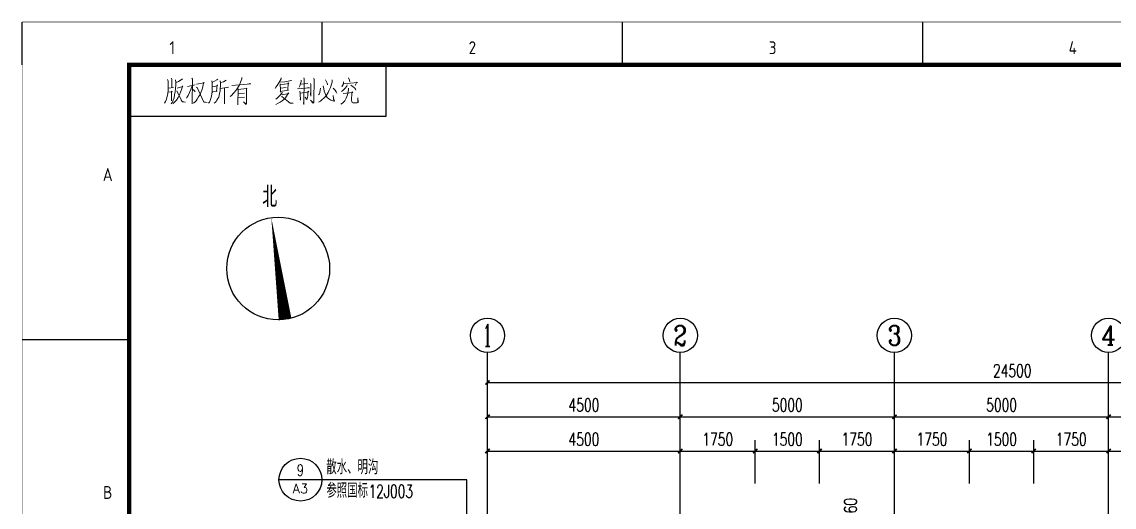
# Model space of a CAD drawing. Extents: x 170390 to 475615, y -37034 to 38097.
# Drawn here: x 291645 to 317145, y 17137 to 28473 of the extents above; entities that cross this region are included whole.
import ezdxf
from ezdxf.enums import TextEntityAlignment as Align

# ---------------------------------------------------------------- set-up
doc = ezdxf.new("R2010")
doc.units = 0
doc.header["$LTSCALE"] = 1000
doc.header["$MEASUREMENT"] = 0
doc.linetypes.add('DOTE', pattern=[2.42, 2, -0.2, 0.02, -0.2])
doc.layers.get('0').update_dxf_attribs({"color": 8})
doc.layers.get('Defpoints').update_dxf_attribs({"color": 8})
for name, color, linetype in [('AXIS', 8, 'Continuous'), ('AXIS_TEXT', 8, 'Continuous'), ('DIM_IDEN', 8, 'Continuous'), ('DIM_SYMB', 8, 'Continuous'), ('DOTE', 8, 'DOTE'), ('PUB_DIM', 8, 'Continuous')]:
    doc.layers.add(name, color=color, linetype=linetype)
doc.styles.add('_TCH_AXIS', font='COMPLEX.shx', dxfattribs={"bigfont": 'dxt.shx'})
doc.styles.add('_TCH_DIM', font='SIMPLEX', dxfattribs={"bigfont": 'GBCBIG'})
doc.styles.add('_TCH_DIM_T3', font='SIMPLEX', dxfattribs={"width": 0.705882, "bigfont": 'GBCBIG'})
doc.styles.add('_TCH_LABEL', font='COMPLEX', dxfattribs={"bigfont": 'GBCBIG'})
doc.styles.add('COMPLEX', font='COMPLEX')
doc.styles.get("Standard").update_dxf_attribs({"font": 'GBENOR', "bigfont": 'GBCBIG'})
doc.dimstyles.new('_TCH_ARCH&&100', dxfattribs={"dimtxt": 297.5, "dimasz": 100, "dimexe": 250, "dimexo": 300, "dimgap": 126.25, "dimtad": 1, "dimdec": 0, "dimzin": 0, "dimdsep": 46, "dimtxsty": '_TCH_DIM_T3', "dimblk": 'ARCHTICK', "dimcen": 0.09, "dimclrt": 7, "dimazin": 2, "dimtfac": 1, "dimtdec": 0, "dimtix": 1, "dimtmove": 2, "dimatfit": 3, "dimldrblk": 'ARCHTICK', "dimfxl": 0, "dimtolj": 1, "dimtzin": 0, "dimarcsym": 0})

# ---------------------------------------------------------------- blocks, each defined once
blk = doc.blocks.new('GEDI_WK_A1')
at = {"color": 3}
for p, q in [((0, 584), (0, 594)), ((70.08, 584), (70.08, 594)), ((140.17, 584), (140.17, 594)), ((210.25, 584), (210.25, 594)), ((85, 572), (85, 584)), ((25, 572), (85, 572)), ((25, 519.75), (0, 519.75))]:
    blk.add_line(p, q, dxfattribs=at)
for points, const_width in [([(0, 0), (841, 0), (841, 594), (0, 594)], 0.1), ([(25, 10), (831, 10), (831, 584), (25, 584)], 1)]:
    blk.add_lwpolyline(points, close=True, dxfattribs=dict(at, const_width=const_width))
for s, p in [('1', (35.04, 588)), ('2', (105.12, 588)), ('3', (175.21, 588)), ('4', (245.29, 588))]:
    blk.add_text(s, height=3, dxfattribs=at).set_placement(p, align=Align.MIDDLE)
for s, p in [('A', (20, 556.88)), ('B', (20, 482.62))]:
    blk.add_text(s, height=3, dxfattribs=at).set_placement(p, align=Align.CENTER)
blk = doc.blocks.new('GEDI_Copyright_2012')
at = {"color": 7, "lineweight": 0}
for points in [[(8.99, -3.43), (9.11, -3.83), (9.11, -5.03), (9.11, -5.93), (9.03, -6.73), (8.9, -7.33), (8.73, -8.03), (8.48, -8.53), (8.22, -8.93)], [(10.81, -3.53), (10.9, -4.03), (10.9, -4.68), (10.81, -5.53), (10.73, -6.33), (10.6, -7.03), (10.47, -7.68), (10.3, -8.23), (10.09, -8.72), (9.84, -9.08)], [(9.88, -3.13), (9.96, -3.43), (9.96, -5.33)], [(11.2, -5.43), (12.56, -5.08), (12.47, -4.93), (12.26, -5.58), (12, -6.38), (11.75, -6.98), (11.45, -7.63), (11.03, -8.23), (10.6, -8.68), (10.26, -9.03)], [(12.43, -3.23), (12.34, -3.38), (11.53, -3.88), (10.98, -4.13)], [(14.72, -4.88), (14.42, -5.73), (14.08, -6.43), (13.74, -7.13), (13.45, -7.63), (13.36, -7.78)], [(13.62, -5.08), (15.4, -4.68)], [(14.64, -3.13), (14.81, -3.38), (14.76, -3.33), (14.72, -9.13), (14.68, -8.72), (14.72, -8.13)], [(15.7, -4.48), (17.52, -4.18), (17.44, -4.03), (17.27, -4.68), (17.1, -5.43), (16.93, -5.93), (16.76, -6.43), (16.55, -6.93), (16.21, -7.48), (15.91, -7.98), (15.61, -8.43), (15.32, -8.72), (15.02, -8.98)], [(20.67, -3.38), (20.5, -3.48), (19.35, -4.13), (19.27, -3.73), (19.4, -4.13), (19.4, -5.43), (19.35, -6.23), (19.31, -6.78), (19.22, -7.33), (19.1, -7.83), (18.93, -8.33), (18.72, -8.68), (18.54, -8.98)], [(19.48, -6.38), (19.56, -6.33), (20.54, -6.18), (20.41, -6.23), (20.54, -4.68), (20.63, -4.88), (19.44, -5.13)], [(22.67, -3.58), (21.99, -3.98), (21.35, -4.13), (21.26, -3.73), (21.35, -4.33), (21.31, -4.93), (21.26, -5.58), (21.22, -6.13), (21.13, -6.63), (21.05, -7.18), (20.92, -7.58), (20.71, -7.88), (20.5, -8.23), (20.28, -8.53), (20.07, -8.78), (19.86, -8.98)], [(26.28, -2.98), (26.28, -3.23), (26.02, -4.08), (25.76, -4.68), (25.51, -5.08), (25.04, -5.83), (24.36, -6.63), (23.9, -7.13), (23.6, -7.38)], [(23.98, -4.83), (28.4, -4.43), (28.14, -4.33)], [(28.14, -4.33), (27.8, -4.48)], [(35.45, -3.03), (35.49, -3.23), (34.98, -4.18), (34.52, -4.83), (34.26, -5.23), (34.05, -5.53)], [(35.11, -4.08), (36.34, -3.93), (37.87, -3.68), (37.75, -3.63), (37.49, -3.73)], [(35.24, -4.43), (35.28, -4.73), (35.32, -5.58), (35.32, -6.38), (35.28, -6.23), (37.19, -5.93), (37.07, -5.93), (37.15, -4.23), (37.28, -4.38), (35.28, -4.68)], [(40.12, -3.58), (40.16, -3.88), (39.83, -4.93), (39.66, -5.23)], [(40.12, -4.48), (41.74, -4.33)], [(40.8, -3.03), (40.84, -3.28), (40.8, -9.23), (40.72, -8.88), (40.8, -8.53)], [(42.33, -4.33), (42.42, -4.58), (42.42, -7.33), (42.33, -6.83), (42.37, -6.53)], [(43.1, -3.13), (43.18, -3.43), (43.14, -8.23), (43.14, -8.53), (43.1, -8.78), (43.05, -8.88), (42.97, -8.98), (42.37, -8.23), (43.05, -8.88)], [(47.43, -3.48), (47.39, -4.03), (47.17, -4.73), (47, -5.28), (46.71, -5.88), (46.45, -6.48), (46.2, -6.88), (45.86, -7.38), (45.47, -7.78), (45.09, -8.13), (44.67, -8.48), (44.24, -8.72)], [(45.26, -4.88), (45.43, -5.63), (45.56, -6.18), (45.77, -6.68), (45.99, -7.23), (46.24, -7.63), (46.58, -7.93), (47.05, -8.28), (47.51, -8.43), (47.81, -8.48), (47.94, -8.48), (47.73, -7.78), (47.64, -7.13), (47.81, -8.48)], [(45.82, -3.53), (46.07, -3.93), (46.24, -4.28), (46.32, -4.48), (46.32, -4.63)], [(50.91, -4.68), (50.83, -4.98), (50.44, -5.43), (50.06, -5.83), (49.81, -6.03), (49.55, -6.23)], [(50.06, -3.98), (50.02, -4.33), (49.94, -4.58), (49.85, -4.83), (49.77, -4.98), (49.68, -5.03), (50.02, -4.43), (53.29, -4.13), (53.16, -4.03), (52.78, -4.83)], [(51.21, -3.03), (51.47, -3.58), (51.55, -3.93)], [(51.76, -4.78), (52.27, -5.13), (52.65, -5.43), (52.83, -5.68), (52.91, -5.88)], [(9.11, -6.38), (10.01, -6.28), (9.92, -6.13), (9.92, -8.38), (9.88, -8.08), (9.88, -7.68)], [(9.16, -5.48), (10.39, -5.28)], [(11.15, -6.08), (12.34, -8.63), (13.15, -8.68), (12.38, -8.58), (12.17, -8.28)], [(14.72, -5.63), (15.27, -6.03), (15.4, -6.33)], [(15.61, -5.23), (15.87, -5.28), (17.44, -8.72), (18.2, -8.83), (17.44, -8.63), (17.14, -8.08)], [(21.31, -5.53), (23.22, -5.23), (23.09, -5.18), (22.88, -5.28)], [(22.28, -5.43), (22.28, -9.13), (22.24, -8.88), (22.28, -8.48)], [(25.34, -5.53), (25.43, -5.73), (25.38, -9.03), (25.38, -9.33), (25.34, -9.03), (25.38, -8.68)], [(25.43, -5.73), (27.38, -5.53), (27.38, -5.43), (27.47, -5.53), (27.38, -5.58), (27.38, -9.08), (27.34, -9.28), (26.66, -8.63), (27.34, -9.18)], [(26.96, -6.58), (25.47, -6.73)], [(25.47, -7.68), (26.96, -7.53)], [(35.71, -6.38), (35.71, -6.53), (34.98, -7.43), (34.56, -7.78), (34.26, -8.03)], [(35.62, -6.88), (35.75, -6.98), (37.28, -6.68), (37.23, -6.53), (36.77, -7.33), (36.47, -7.68), (36.17, -7.98), (35.71, -8.38), (35.28, -8.72), (34.81, -8.98), (34.26, -9.23)], [(36.64, -5.28), (35.36, -5.48)], [(35.54, -7.38), (35.62, -7.43), (37.57, -8.98), (38.3, -8.93), (37.57, -8.93), (37.32, -8.78)], [(39.27, -5.63), (42.08, -5.33), (42.03, -5.33), (41.87, -5.28), (41.65, -5.38)], [(39.87, -6.13), (39.95, -6.68), (39.95, -6.78), (40, -8.28), (39.95, -7.98), (40, -7.73)], [(40, -6.58), (41.95, -6.28), (41.82, -6.13), (41.74, -6.53), (41.69, -7.18), (41.61, -7.63), (41.57, -7.93), (41.44, -8.08), (41.06, -7.58), (41.48, -8.03)], [(44.67, -5.43), (44.63, -5.93), (44.5, -6.48), (44.37, -6.83), (44.24, -7.03)], [(47.64, -5.43), (48.07, -5.93), (48.36, -6.28), (48.49, -6.58)], [(51.21, -5.48), (51.21, -5.83), (51.08, -6.58), (50.95, -7.03), (50.83, -7.43), (50.7, -7.78), (50.53, -8.13), (50.32, -8.43), (50.06, -8.68), (49.77, -8.93), (49.43, -9.18)], [(49.98, -6.68), (52.19, -6.43), (52.06, -6.28), (52.02, -6.58), (51.93, -8.18), (51.97, -8.63), (52.06, -8.78), (52.19, -8.88), (52.4, -8.88), (52.61, -8.88), (53.21, -8.88), (53.42, -8.78), (53.46, -8.72), (53.42, -7.68), (53.42, -8.78)]]:
    blk.add_lwpolyline(points, dxfattribs=at)
blk = doc.blocks.new('_ArchTick')
at = {"color": 0, "linetype": 'ByBlock', "const_width": 0.4}
blk.add_lwpolyline([(-0.5, -0.5), (0.5, 0.5)], dxfattribs=at)
blk = doc.blocks.new('*D160')
at = {"layer": 'Defpoints', "color": 0, "transparency": 16777216}
for p in [(307016, 18448), (302516, 17388), (307016, 17388)]:
    blk.add_point(p, dxfattribs=at)
at = {"layer": 'PUB_DIM', "color": 0, "lineweight": -2, "transparency": 16777216}
for p, q in [((302516, 17688), (302516, 18698)), ((307016, 17688), (307016, 18698)), ((302516, 18448), (307016, 18448))]:
    blk.add_line(p, q, dxfattribs=at)
at = {"layer": 'PUB_DIM', "color": 0, "lineweight": -2, "transparency": 16777216, "xscale": 100, "yscale": 100, "zscale": 100, "rotation": 180}
blk.add_blockref('_ArchTick', (302516, 18448), dxfattribs=at)
at = {"layer": 'PUB_DIM', "color": 0, "lineweight": -2, "transparency": 16777216, "xscale": 100, "yscale": 100, "zscale": 100}
blk.add_blockref('_ArchTick', (307016, 18448), dxfattribs=at)
at = {"layer": 'PUB_DIM', "color": 7, "transparency": 16777216, "insert": (304766, 18723), "char_height": 297.5, "attachment_point": 5, "style": '_TCH_DIM_T3'}
blk.add_mtext('\\A1;4500', dxfattribs=at)
blk = doc.blocks.new('*D161')
at = {"layer": 'Defpoints', "color": 0, "transparency": 16777216}
for p in [(308766, 18448), (307016, 17388), (308766, 17388)]:
    blk.add_point(p, dxfattribs=at)
at = {"layer": 'PUB_DIM', "color": 0, "lineweight": -2, "transparency": 16777216}
for p, q in [((307016, 17688), (307016, 18698)), ((308766, 17688), (308766, 18698)), ((307016, 18448), (308766, 18448))]:
    blk.add_line(p, q, dxfattribs=at)
at = {"layer": 'PUB_DIM', "color": 0, "lineweight": -2, "transparency": 16777216, "xscale": 100, "yscale": 100, "zscale": 100, "rotation": 180}
blk.add_blockref('_ArchTick', (307016, 18448), dxfattribs=at)
at = {"layer": 'PUB_DIM', "color": 0, "lineweight": -2, "transparency": 16777216, "xscale": 100, "yscale": 100, "zscale": 100}
blk.add_blockref('_ArchTick', (308766, 18448), dxfattribs=at)
at = {"layer": 'PUB_DIM', "color": 7, "transparency": 16777216, "insert": (307891, 18723), "char_height": 297.5, "attachment_point": 5, "style": '_TCH_DIM_T3'}
blk.add_mtext('\\A1;1750', dxfattribs=at)
blk = doc.blocks.new('*D162')
at = {"layer": 'Defpoints', "color": 0, "transparency": 16777216}
for p in [(310266, 18448), (308766, 17388), (310266, 17388)]:
    blk.add_point(p, dxfattribs=at)
at = {"layer": 'PUB_DIM', "color": 0, "lineweight": -2, "transparency": 16777216}
for p, q in [((308766, 17688), (308766, 18698)), ((310266, 17688), (310266, 18698)), ((308766, 18448), (310266, 18448))]:
    blk.add_line(p, q, dxfattribs=at)
at = {"layer": 'PUB_DIM', "color": 0, "lineweight": -2, "transparency": 16777216, "xscale": 100, "yscale": 100, "zscale": 100, "rotation": 180}
blk.add_blockref('_ArchTick', (308766, 18448), dxfattribs=at)
at = {"layer": 'PUB_DIM', "color": 0, "lineweight": -2, "transparency": 16777216, "xscale": 100, "yscale": 100, "zscale": 100}
blk.add_blockref('_ArchTick', (310266, 18448), dxfattribs=at)
at = {"layer": 'PUB_DIM', "color": 7, "transparency": 16777216, "insert": (309516, 18723), "char_height": 297.5, "attachment_point": 5, "style": '_TCH_DIM_T3'}
blk.add_mtext('\\A1;1500', dxfattribs=at)
blk = doc.blocks.new('*D163')
at = {"layer": 'Defpoints', "color": 0, "transparency": 16777216}
for p in [(312016, 18448), (310266, 17388), (312016, 17388)]:
    blk.add_point(p, dxfattribs=at)
at = {"layer": 'PUB_DIM', "color": 0, "lineweight": -2, "transparency": 16777216}
for p, q in [((310266, 17688), (310266, 18698)), ((312016, 17688), (312016, 18698)), ((310266, 18448), (312016, 18448))]:
    blk.add_line(p, q, dxfattribs=at)
at = {"layer": 'PUB_DIM', "color": 0, "lineweight": -2, "transparency": 16777216, "xscale": 100, "yscale": 100, "zscale": 100, "rotation": 180}
blk.add_blockref('_ArchTick', (310266, 18448), dxfattribs=at)
at = {"layer": 'PUB_DIM', "color": 0, "lineweight": -2, "transparency": 16777216, "xscale": 100, "yscale": 100, "zscale": 100}
blk.add_blockref('_ArchTick', (312016, 18448), dxfattribs=at)
at = {"layer": 'PUB_DIM', "color": 7, "transparency": 16777216, "insert": (311141, 18723), "char_height": 297.5, "attachment_point": 5, "style": '_TCH_DIM_T3'}
blk.add_mtext('\\A1;1750', dxfattribs=at)
blk = doc.blocks.new('*D164')
at = {"layer": 'Defpoints', "color": 0, "transparency": 16777216}
for p in [(313766, 18448), (312016, 17388), (313766, 17388)]:
    blk.add_point(p, dxfattribs=at)
at = {"layer": 'PUB_DIM', "color": 0, "lineweight": -2, "transparency": 16777216}
for p, q in [((312016, 17688), (312016, 18698)), ((313766, 17688), (313766, 18698)), ((312016, 18448), (313766, 18448))]:
    blk.add_line(p, q, dxfattribs=at)
at = {"layer": 'PUB_DIM', "color": 0, "lineweight": -2, "transparency": 16777216, "xscale": 100, "yscale": 100, "zscale": 100, "rotation": 180}
blk.add_blockref('_ArchTick', (312016, 18448), dxfattribs=at)
at = {"layer": 'PUB_DIM', "color": 0, "lineweight": -2, "transparency": 16777216, "xscale": 100, "yscale": 100, "zscale": 100}
blk.add_blockref('_ArchTick', (313766, 18448), dxfattribs=at)
at = {"layer": 'PUB_DIM', "color": 7, "transparency": 16777216, "insert": (312891, 18723), "char_height": 297.5, "attachment_point": 5, "style": '_TCH_DIM_T3'}
blk.add_mtext('\\A1;1750', dxfattribs=at)
blk = doc.blocks.new('*D165')
at = {"layer": 'Defpoints', "color": 0, "transparency": 16777216}
for p in [(315266, 18448), (313766, 17388), (315266, 17388)]:
    blk.add_point(p, dxfattribs=at)
at = {"layer": 'PUB_DIM', "color": 0, "lineweight": -2, "transparency": 16777216}
for p, q in [((313766, 17688), (313766, 18698)), ((315266, 17688), (315266, 18698)), ((313766, 18448), (315266, 18448))]:
    blk.add_line(p, q, dxfattribs=at)
at = {"layer": 'PUB_DIM', "color": 0, "lineweight": -2, "transparency": 16777216, "xscale": 100, "yscale": 100, "zscale": 100, "rotation": 180}
blk.add_blockref('_ArchTick', (313766, 18448), dxfattribs=at)
at = {"layer": 'PUB_DIM', "color": 0, "lineweight": -2, "transparency": 16777216, "xscale": 100, "yscale": 100, "zscale": 100}
blk.add_blockref('_ArchTick', (315266, 18448), dxfattribs=at)
at = {"layer": 'PUB_DIM', "color": 7, "transparency": 16777216, "insert": (314516, 18723), "char_height": 297.5, "attachment_point": 5, "style": '_TCH_DIM_T3'}
blk.add_mtext('\\A1;1500', dxfattribs=at)
blk = doc.blocks.new('*D166')
at = {"layer": 'Defpoints', "color": 0, "transparency": 16777216}
for p in [(317016, 18448), (315266, 17388), (317016, 17388)]:
    blk.add_point(p, dxfattribs=at)
at = {"layer": 'PUB_DIM', "color": 0, "lineweight": -2, "transparency": 16777216}
for p, q in [((315266, 17688), (315266, 18698)), ((317016, 17688), (317016, 18698)), ((315266, 18448), (317016, 18448))]:
    blk.add_line(p, q, dxfattribs=at)
at = {"layer": 'PUB_DIM', "color": 0, "lineweight": -2, "transparency": 16777216, "xscale": 100, "yscale": 100, "zscale": 100, "rotation": 180}
blk.add_blockref('_ArchTick', (315266, 18448), dxfattribs=at)
at = {"layer": 'PUB_DIM', "color": 0, "lineweight": -2, "transparency": 16777216, "xscale": 100, "yscale": 100, "zscale": 100}
blk.add_blockref('_ArchTick', (317016, 18448), dxfattribs=at)
at = {"layer": 'PUB_DIM', "color": 7, "transparency": 16777216, "insert": (316141, 18723), "char_height": 297.5, "attachment_point": 5, "style": '_TCH_DIM_T3'}
blk.add_mtext('\\A1;1750', dxfattribs=at)
blk = doc.blocks.new('*D167')
at = {"layer": 'Defpoints', "color": 0, "transparency": 16777216}
for p in [(318766, 18448), (317016, 17388), (318766, 17388)]:
    blk.add_point(p, dxfattribs=at)
at = {"layer": 'PUB_DIM', "color": 0, "lineweight": -2, "transparency": 16777216}
for p, q in [((317016, 17688), (317016, 18698)), ((318766, 17688), (318766, 18698)), ((317016, 18448), (318766, 18448))]:
    blk.add_line(p, q, dxfattribs=at)
at = {"layer": 'PUB_DIM', "color": 0, "lineweight": -2, "transparency": 16777216, "xscale": 100, "yscale": 100, "zscale": 100, "rotation": 180}
blk.add_blockref('_ArchTick', (317016, 18448), dxfattribs=at)
at = {"layer": 'PUB_DIM', "color": 0, "lineweight": -2, "transparency": 16777216, "xscale": 100, "yscale": 100, "zscale": 100}
blk.add_blockref('_ArchTick', (318766, 18448), dxfattribs=at)
at = {"layer": 'PUB_DIM', "color": 7, "transparency": 16777216, "insert": (317891, 18723), "char_height": 297.5, "attachment_point": 5, "style": '_TCH_DIM_T3'}
blk.add_mtext('\\A1;1750', dxfattribs=at)
blk = doc.blocks.new('*D198')
at = {"layer": 'Defpoints', "color": 0, "transparency": 16777216}
for p in [(310759, 16714), (311265, 16714), (310759, 16454)]:
    blk.add_point(p, dxfattribs=at)
at = {"layer": 'PUB_DIM', "color": 0, "lineweight": -2, "transparency": 16777216}
for p, q in [((311059, 16714), (311515, 16714)), ((311265, 16454), (311265, 16714)), ((311059, 16454), (311515, 16454))]:
    blk.add_line(p, q, dxfattribs=at)
at = {"layer": 'PUB_DIM', "color": 0, "lineweight": -2, "transparency": 16777216, "xscale": 100, "yscale": 100, "zscale": 100}
for p, rotation in [((311265, 16714), 90), ((311265, 16454), 270)]:
    blk.add_blockref('_ArchTick', p, dxfattribs=dict(at, rotation=rotation))
at = {"layer": 'PUB_DIM', "color": 7, "transparency": 16777216, "insert": (310990, 17084), "char_height": 297.5, "attachment_point": 5, "rotation": 90, "style": '_TCH_DIM_T3'}
blk.add_mtext('\\A1;260', dxfattribs=at)
blk = doc.blocks.new('*D203')
at = {"layer": 'AXIS', "color": 0, "lineweight": -2, "transparency": 16777216}
for p, q in [((302516, 17654), (302516, 19498)), ((307016, 17654), (307016, 19498)), ((302516, 19248), (307016, 19248))]:
    blk.add_line(p, q, dxfattribs=at)
at = {"layer": 'Defpoints', "color": 0, "transparency": 16777216}
for p in [(307016, 19248), (302516, 17354), (307016, 17354)]:
    blk.add_point(p, dxfattribs=at)
at = {"layer": 'AXIS', "color": 0, "lineweight": -2, "transparency": 16777216, "xscale": 100, "yscale": 100, "zscale": 100, "rotation": 180}
blk.add_blockref('_ArchTick', (302516, 19248), dxfattribs=at)
at = {"layer": 'AXIS', "color": 0, "lineweight": -2, "transparency": 16777216, "xscale": 100, "yscale": 100, "zscale": 100}
blk.add_blockref('_ArchTick', (307016, 19248), dxfattribs=at)
at = {"layer": 'AXIS', "color": 7, "transparency": 16777216, "insert": (304766, 19523), "char_height": 297.5, "attachment_point": 5, "style": '_TCH_DIM_T3'}
blk.add_mtext('\\A1;4500', dxfattribs=at)
blk = doc.blocks.new('*D204')
at = {"layer": 'AXIS', "color": 0, "lineweight": -2, "transparency": 16777216}
for p, q in [((307016, 17654), (307016, 19498)), ((312016, 17654), (312016, 19498)), ((307016, 19248), (312016, 19248))]:
    blk.add_line(p, q, dxfattribs=at)
at = {"layer": 'Defpoints', "color": 0, "transparency": 16777216}
for p in [(312016, 19248), (307016, 17354), (312016, 17354)]:
    blk.add_point(p, dxfattribs=at)
at = {"layer": 'AXIS', "color": 0, "lineweight": -2, "transparency": 16777216, "xscale": 100, "yscale": 100, "zscale": 100, "rotation": 180}
blk.add_blockref('_ArchTick', (307016, 19248), dxfattribs=at)
at = {"layer": 'AXIS', "color": 0, "lineweight": -2, "transparency": 16777216, "xscale": 100, "yscale": 100, "zscale": 100}
blk.add_blockref('_ArchTick', (312016, 19248), dxfattribs=at)
at = {"layer": 'AXIS', "color": 7, "transparency": 16777216, "insert": (309516, 19523), "char_height": 297.5, "attachment_point": 5, "style": '_TCH_DIM_T3'}
blk.add_mtext('\\A1;5000', dxfattribs=at)
blk = doc.blocks.new('*D205')
at = {"layer": 'AXIS', "color": 0, "lineweight": -2, "transparency": 16777216}
for p, q in [((312016, 17654), (312016, 19498)), ((317016, 17654), (317016, 19498)), ((312016, 19248), (317016, 19248))]:
    blk.add_line(p, q, dxfattribs=at)
at = {"layer": 'Defpoints', "color": 0, "transparency": 16777216}
for p in [(317016, 19248), (312016, 17354), (317016, 17354)]:
    blk.add_point(p, dxfattribs=at)
at = {"layer": 'AXIS', "color": 0, "lineweight": -2, "transparency": 16777216, "xscale": 100, "yscale": 100, "zscale": 100, "rotation": 180}
blk.add_blockref('_ArchTick', (312016, 19248), dxfattribs=at)
at = {"layer": 'AXIS', "color": 0, "lineweight": -2, "transparency": 16777216, "xscale": 100, "yscale": 100, "zscale": 100}
blk.add_blockref('_ArchTick', (317016, 19248), dxfattribs=at)
at = {"layer": 'AXIS', "color": 7, "transparency": 16777216, "insert": (314516, 19523), "char_height": 297.5, "attachment_point": 5, "style": '_TCH_DIM_T3'}
blk.add_mtext('\\A1;5000', dxfattribs=at)
blk = doc.blocks.new('*D206')
at = {"layer": 'AXIS', "color": 0, "lineweight": -2, "transparency": 16777216}
for p, q in [((317016, 17654), (317016, 19498)), ((322016, 17654), (322016, 19498)), ((317016, 19248), (322016, 19248))]:
    blk.add_line(p, q, dxfattribs=at)
at = {"layer": 'Defpoints', "color": 0, "transparency": 16777216}
for p in [(322016, 19248), (317016, 17354), (322016, 17354)]:
    blk.add_point(p, dxfattribs=at)
at = {"layer": 'AXIS', "color": 0, "lineweight": -2, "transparency": 16777216, "xscale": 100, "yscale": 100, "zscale": 100, "rotation": 180}
blk.add_blockref('_ArchTick', (317016, 19248), dxfattribs=at)
at = {"layer": 'AXIS', "color": 0, "lineweight": -2, "transparency": 16777216, "xscale": 100, "yscale": 100, "zscale": 100}
blk.add_blockref('_ArchTick', (322016, 19248), dxfattribs=at)
at = {"layer": 'AXIS', "color": 7, "transparency": 16777216, "insert": (319516, 19523), "char_height": 297.5, "attachment_point": 5, "style": '_TCH_DIM_T3'}
blk.add_mtext('\\A1;5000', dxfattribs=at)
blk = doc.blocks.new('*D208')
at = {"layer": 'AXIS', "color": 0, "lineweight": -2, "transparency": 16777216}
for p, q in [((302516, 17654), (302516, 20298)), ((327016, 17654), (327016, 20298)), ((302516, 20048), (327016, 20048))]:
    blk.add_line(p, q, dxfattribs=at)
at = {"layer": 'Defpoints', "color": 0, "transparency": 16777216}
for p in [(327016, 20048), (302516, 17354), (327016, 17354)]:
    blk.add_point(p, dxfattribs=at)
at = {"layer": 'AXIS', "color": 0, "lineweight": -2, "transparency": 16777216, "xscale": 100, "yscale": 100, "zscale": 100, "rotation": 180}
blk.add_blockref('_ArchTick', (302516, 20048), dxfattribs=at)
at = {"layer": 'AXIS', "color": 0, "lineweight": -2, "transparency": 16777216, "xscale": 100, "yscale": 100, "zscale": 100}
blk.add_blockref('_ArchTick', (327016, 20048), dxfattribs=at)
at = {"layer": 'AXIS', "color": 7, "transparency": 16777216, "insert": (314766, 20323), "char_height": 297.5, "attachment_point": 5, "style": '_TCH_DIM_T3'}
blk.add_mtext('\\A1;24500', dxfattribs=at)
blk = doc.blocks.new('_AXISO')
blk.add_circle((0, 0), 0.5)
at = {"layer": 'AXIS_TEXT', "style": 'COMPLEX', "width": 1.041667}
blk.add_attdef('A', text='', height=0.56, dxfattribs=at).set_placement((-0.25, -0.28), (0.25, -0.28), align=Align.FIT)

msp = doc.modelspace()

# ---------------------------------------------------------------- linework, layer by layer
at = {"layer": 'AXIS'}
for p, q in [((302515.5, 17354.4), (302515.5, 20748.2)), ((307015.5, 17354.4), (307015.5, 20748.2)), ((312015.5, 17354.4), (312015.5, 20748.2)), ((317015.5, 17354.4), (317015.5, 20748.2))]:
    msp.add_line(p, q, dxfattribs=at)
at = {"layer": 'DIM_IDEN'}
for p, q in [((298647.9, 17778.5), (297647.9, 17778.5)), ((302036.6, 17778.5), (298647.9, 17778.5)), ((302036.6, 16321.4), (302036.6, 17778.5))]:
    msp.add_line(p, q, dxfattribs=at)
msp.add_circle((298147.9, 17778.5), 500, dxfattribs=at)
at = {"layer": 'DIM_SYMB'}
msp.add_lwpolyline([(297790.6, 21521.2, 300, 0, 0), (297468.5, 23899.5, 0, 0, 0)], format="xyseb", dxfattribs=at)
msp.add_circle((297629.5, 22710.3), 1200, dxfattribs=at)
at = {"layer": 'DOTE'}
for p, q in [((302515.5, 4454.4), (302515.5, 17354.4)), ((307015.5, 4454.4), (307015.5, 17354.4)), ((312015.5, 4454.4), (312015.5, 17354.4)), ((317015.5, 4454.4), (317015.5, 17354.4))]:
    msp.add_line(p, q, dxfattribs=at)

# ---------------------------------------------------------------- block references
at = {"xscale": 100, "yscale": 100, "zscale": 100}
for name, p in [('GEDI_WK_A1', (291650.1, -30931.7)), ('GEDI_Copyright_2012', (294150.1, 27468.3))]:
    msp.add_blockref(name, p, dxfattribs=at)
at = {"layer": 'AXIS'}
ref = msp.add_blockref('_AXISO', (302515.5, 21148.2), dxfattribs=dict(at, xscale=800, yscale=800, zscale=800))
ref.add_attrib('A', '1', dxfattribs={"layer": 'AXIS_TEXT', "height": 514.7, "style": '_TCH_AXIS'}).set_placement((302405.2, 20890.9), (302625.8, 20890.9), align=Align.FIT)
ref = msp.add_blockref('_AXISO', (307015.5, 21148.2), dxfattribs=dict(at, xscale=800, yscale=800, zscale=800))
ref.add_attrib('A', '2', dxfattribs={"layer": 'AXIS_TEXT', "height": 465.9, "style": '_TCH_AXIS'}).set_placement((306860.2, 20915.3), (307170.9, 20915.3), align=Align.FIT)
ref = msp.add_blockref('_AXISO', (312015.5, 21148.2), dxfattribs=dict(at, xscale=800, yscale=800, zscale=800))
ref.add_attrib('A', '3', dxfattribs={"layer": 'AXIS_TEXT', "height": 465.9, "style": '_TCH_AXIS'}).set_placement((311860.2, 20915.3), (312170.9, 20915.3), align=Align.FIT)
ref = msp.add_blockref('_AXISO', (317015.5, 21148.2), dxfattribs=dict(at, xscale=800, yscale=800, zscale=800))
ref.add_attrib('A', '4', dxfattribs={"layer": 'AXIS_TEXT', "height": 445.4, "style": '_TCH_AXIS'}).set_placement((316845.8, 20925.5), (317185.2, 20925.5), align=Align.FIT)

# ---------------------------------------------------------------- texts
at = {"layer": 'DIM_IDEN', "color": 7, "style": '_TCH_LABEL'}
for s, height, p, p2 in [('9', 261, (298060.9, 17871.1), (298234.9, 17871.1)), ('A3', 217.39, (297966.8, 17461.7), (298329.1, 17461.7))]:
    msp.add_text(s, height=height, dxfattribs=at).set_placement(p, p2, align=Align.FIT)
at = {"layer": 'DIM_IDEN', "color": 7, "style": '_TCH_DIM'}
for s, p in [('散水、明沟', (298752.9, 17905.9)), ('参照国标', (298752.9, 17357))]:
    msp.add_text(s, height=337.59, dxfattribs=at).set_placement(p)
at = {"layer": 'DIM_IDEN', "color": 7, "style": '_TCH_DIM', "width": 0.705882}
msp.add_text('12J003', height=297.5, dxfattribs=at).set_placement((299735.9, 17357))
at = {"layer": 'DIM_SYMB', "color": 7, "style": '_TCH_DIM'}
msp.add_text('北', height=482.3, dxfattribs=at).set_placement((297257.8, 24144.9))

# ---------------------------------------------------------------- dimensions: what is measured, and where the dimension line sits
at = {"layer": 'AXIS'}
for p1, p2, distance, picture, middle in [((302515.5, 17354.4), (327015.5, 17354.4), 2693.9, '*D208', (314765.5, 20323.2)), ((302515.5, 17354.4), (307015.5, 17354.4), 1893.9, '*D203', (304765.5, 19523.2)), ((307015.5, 17354.4), (312015.5, 17354.4), 1893.9, '*D204', (309515.5, 19523.2)), ((312015.5, 17354.4), (317015.5, 17354.4), 1893.9, '*D205', (314515.5, 19523.2)), ((317015.5, 17354.4), (322015.5, 17354.4), 1893.9, '*D206', (319515.5, 19523.2))]:
    dim = msp.add_aligned_dim(p1=p1, p2=p2, distance=distance, dimstyle='_TCH_ARCH&&100', dxfattribs=at)
    dim.commit()
    dim.dimension.update_dxf_attribs({"geometry": picture, "text_midpoint": middle})
at = {"layer": 'PUB_DIM'}
for p1, p2, picture, middle in [((302515.5, 17388.2), (307015.5, 17388.2), '*D160', (304765.5, 18723.2)), ((307015.5, 17388.2), (308765.5, 17388.2), '*D161', (307890.5, 18723.2)), ((308765.5, 17388.2), (310265.5, 17388.2), '*D162', (309515.5, 18723.2)), ((310265.5, 17388.2), (312015.5, 17388.2), '*D163', (311140.5, 18723.2)), ((312015.5, 17388.2), (313765.5, 17388.2), '*D164', (312890.5, 18723.2)), ((313765.5, 17388.2), (315265.5, 17388.2), '*D165', (314515.5, 18723.2)), ((315265.5, 17388.2), (317015.5, 17388.2), '*D166', (316140.5, 18723.2)), ((317015.5, 17388.2), (318765.5, 17388.2), '*D167', (317890.5, 18723.2))]:
    dim = msp.add_aligned_dim(p1=p1, p2=p2, distance=1060, dimstyle='_TCH_ARCH&&100', dxfattribs=at)
    dim.commit()
    dim.dimension.update_dxf_attribs({"geometry": picture, "text_midpoint": middle})
dim = msp.add_linear_dim(base=(311265.5, 16714.4), p1=(310759, 16454.4), p2=(310759, 16714.4), angle=90, dimstyle='_TCH_ARCH&&100', dxfattribs=at)
dim.commit()
dim.dimension.update_dxf_attribs({"geometry": '*D198', "text_midpoint": (310990.5, 17084.4), "dimtype": 129})

doc.saveas('drawing.dxf')
